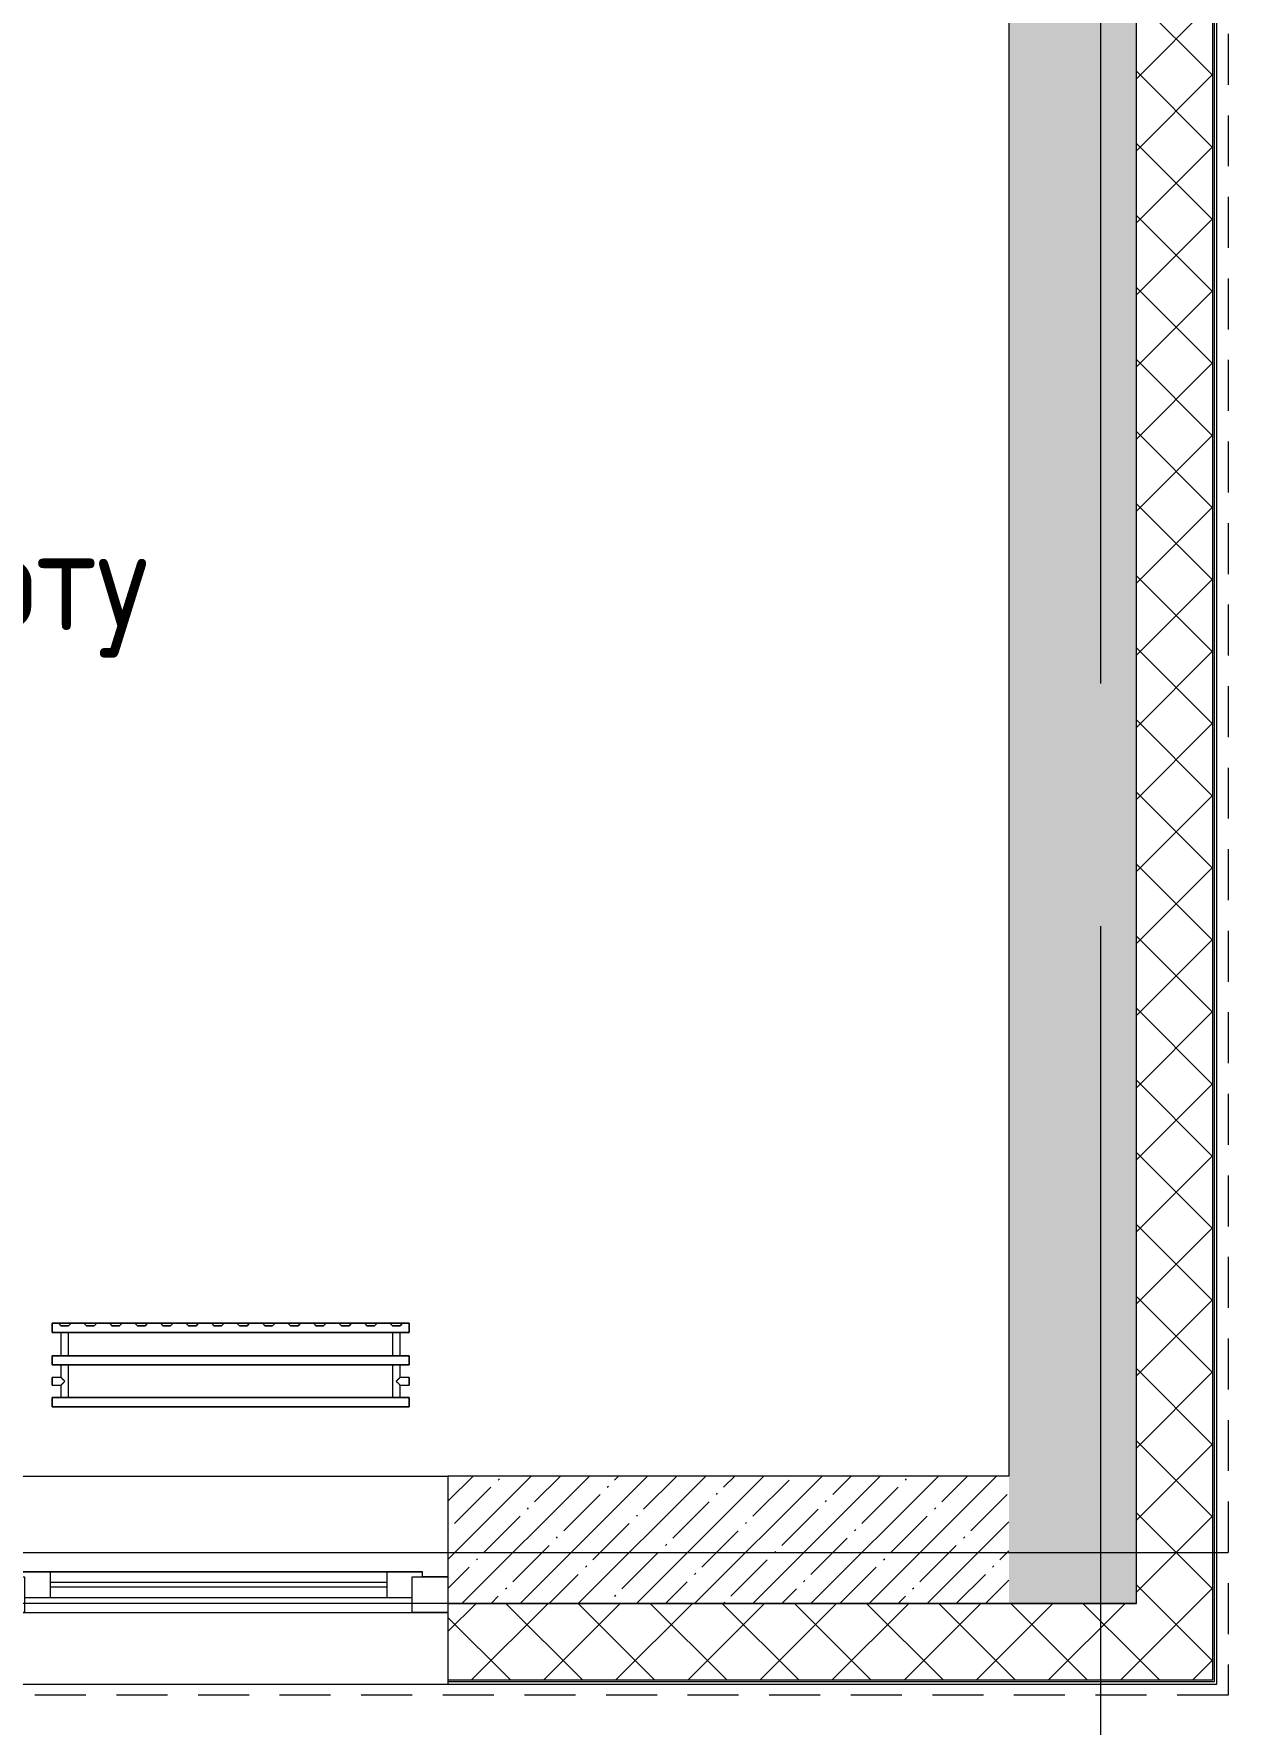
# Model space of a CAD drawing. Header units: millimetres. Extents: x 81037 to 284518, y -8553 to 29000.
# Drawn here: x 122918 to 125260, y -337 to 2980 of the extents above; entities that cross this region are included whole.
import ezdxf

# ---------------------------------------------------------------- set-up
doc = ezdxf.new("R2010")
doc.units = ezdxf.units.MM
doc.linetypes.add('200_ШТРИХ__ш1_п0_6_', pattern=[160, 100, -60])
doc.linetypes.add('Осевая', pattern=[3175, 635, -476.25, 1587.5, -476.25])
for name, color, linetype, lineweight in [('A-DETL-MBND-1', 7, '200_ШТРИХ__ш1_п0_6_', 9), ('A-GLAZ', 7, 'Continuous', 9), ('A-WALL', 7, 'Continuous', 9), ('A-WALL-1', 7, 'Continuous', 13), ('A-WALL-IDEN', 7, 'Continuous', 9), ('I-WALL', 7, 'Continuous', 9), ('Оси', 7, 'Continuous', 9), ('Оси-2', 7, 'Осевая', 9)]:
    doc.layers.add(name, color=color, linetype=linetype, lineweight=lineweight)
doc.layers.add('M-EQPM-1', color=7, linetype='Continuous', lineweight=9, true_color=0xaaaaaa)
doc.styles.add('GOST Common_1', font='GOST_Common.ttf', dxfattribs={"width": 0.9, "height": 200})
pattern_1 = [(45, (0, 0), (-70.71068, 70.71068), []), (135, (0, 0), (-70.71068, -70.71068), [])]
pattern_2 = [(45, (0, 0), (-57.024626, 57.024626), []), (45, (57.025, 0), (-57.024626, 57.024626), [100.806, -20.161, 3.353, -16.808])]

# ---------------------------------------------------------------- blocks, each defined once
blk = doc.blocks.new('120_Окно_СКБ_1Ст - 120_Окно_СКБ_1Ст 900х2500_h_ с форточкой-22876038-План монтажа стен и перегородок 2 этажа в осях 23_33')
at = {"layer": 'A-GLAZ'}
for p, q in [((-450, -127), (-450, -57)), ((-450, -57), (-380, -57)), ((450, -57), (-450, -57)), ((-380, -57), (-380, -127)), ((380, -127), (380, -57)), ((380, -57), (450, -57)), ((450, -57), (450, -127)), ((380, -87), (-380, -87)), ((-380, -87), (-380, -127)), ((-330, -137), (-330, -87)), ((330, -137), (330, -87)), ((380, -127), (380, -87)), ((-380, -127), (-450, -127)), ((-450, -127), (-400, -127)), ((-380, -127), (-400, -127)), ((-400, -127), (-400, -137)), ((-330, -107), (330, -107)), ((330, -117), (-330, -117)), ((450, -127), (380, -127)), ((400, -127), (380, -127)), ((400, -127), (450, -127)), ((400, -137), (400, -127)), ((-400, -137), (400, -137)), ((400, -137), (-400, -137))]:
    blk.add_line(p, q, dxfattribs=at)
blk = doc.blocks.new('radiator_prado_classic_z_tip_30_po exemplyaru - Classic Z Тип 30-300-V25-План монтажа стен и перегородок 2 этажа в осях 23_33')
at = {"layer": 'M-EQPM-1'}
for p, q in [((0, 228), (0, 210)), ((700, 228), (0, 228)), ((0, 210), (0, 228)), ((0, 228), (12.5, 228)), ((0, 210), (700, 210)), ((17.5, 210), (0, 210)), ((12.5, 228), (37.5, 228)), ((37.5, 228), (12.5, 228)), ((12.5, 228), (37.5, 228)), ((12.5, 228), (17.5, 223)), ((12.5, 228), (17.5, 223)), ((32.5, 223), (17.5, 223)), ((17.5, 223), (32.5, 223)), ((17.5, 210), (17.5, 164)), ((17.5, 210), (17.5, 164)), ((17.8, 210), (17.5, 210)), ((17.5, 210), (32.5, 210)), ((32.5, 210), (17.5, 210)), ((17.5, 210), (19.7, 210)), ((32.5, 210), (17.8, 210)), ((23.1, 210), (18.5, 210)), ((19.7, 210), (32.5, 210)), ((31.5, 210), (23.5, 210)), ((32.5, 223), (37.5, 228)), ((37.5, 228), (32.5, 223)), ((32.5, 164), (32.5, 210)), ((32.5, 164), (32.5, 210)), ((667.5, 210), (32.5, 210)), ((37.5, 228), (62.5, 228)), ((62.5, 228), (87.5, 228)), ((87.5, 228), (62.5, 228)), ((62.5, 228), (87.5, 228)), ((62.5, 228), (67.5, 223)), ((62.5, 228), (67.5, 223)), ((82.5, 223), (67.5, 223)), ((67.5, 223), (82.5, 223)), ((82.5, 223), (87.5, 228)), ((87.5, 228), (82.5, 223)), ((87.5, 228), (112.5, 228)), ((112.5, 228), (137.5, 228)), ((137.5, 228), (112.5, 228)), ((112.5, 228), (137.5, 228)), ((112.5, 228), (117.5, 223)), ((112.5, 228), (117.5, 223)), ((132.5, 223), (117.5, 223)), ((117.5, 223), (132.5, 223)), ((132.5, 223), (137.5, 228)), ((137.5, 228), (132.5, 223)), ((137.5, 228), (162.5, 228)), ((162.5, 228), (187.5, 228)), ((187.5, 228), (162.5, 228)), ((162.5, 228), (187.5, 228)), ((162.5, 228), (167.5, 223)), ((162.5, 228), (167.5, 223)), ((182.5, 223), (167.5, 223)), ((167.5, 223), (182.5, 223)), ((182.5, 223), (187.5, 228)), ((187.5, 228), (182.5, 223)), ((187.5, 228), (212.5, 228)), ((212.5, 228), (237.5, 228)), ((237.5, 228), (212.5, 228)), ((212.5, 228), (237.5, 228)), ((212.5, 228), (217.5, 223)), ((212.5, 228), (217.5, 223)), ((232.5, 223), (217.5, 223)), ((217.5, 223), (232.5, 223)), ((232.5, 223), (237.5, 228)), ((237.5, 228), (232.5, 223)), ((237.5, 228), (262.5, 228)), ((262.5, 228), (287.5, 228)), ((287.5, 228), (262.5, 228)), ((262.5, 228), (287.5, 228)), ((262.5, 228), (267.5, 223)), ((262.5, 228), (267.5, 223)), ((282.5, 223), (267.5, 223)), ((267.5, 223), (282.5, 223)), ((282.5, 223), (287.5, 228)), ((287.5, 228), (282.5, 223)), ((287.5, 228), (312.5, 228)), ((312.5, 228), (337.5, 228)), ((337.5, 228), (312.5, 228)), ((312.5, 228), (337.5, 228)), ((312.5, 228), (317.5, 223)), ((312.5, 228), (317.5, 223)), ((332.5, 223), (317.5, 223)), ((317.5, 223), (332.5, 223)), ((332.5, 223), (337.5, 228)), ((337.5, 228), (332.5, 223)), ((337.5, 228), (362.5, 228)), ((362.5, 228), (387.5, 228)), ((387.5, 228), (362.5, 228)), ((362.5, 228), (387.5, 228)), ((362.5, 228), (367.5, 223)), ((362.5, 228), (367.5, 223)), ((382.5, 223), (367.5, 223)), ((367.5, 223), (382.5, 223)), ((382.5, 223), (387.5, 228)), ((387.5, 228), (382.5, 223)), ((387.5, 228), (412.5, 228)), ((412.5, 228), (437.5, 228)), ((437.5, 228), (412.5, 228)), ((412.5, 228), (437.5, 228)), ((412.5, 228), (417.5, 223)), ((412.5, 228), (417.5, 223)), ((432.5, 223), (417.5, 223)), ((417.5, 223), (432.5, 223)), ((432.5, 223), (437.5, 228)), ((437.5, 228), (432.5, 223)), ((437.5, 228), (462.5, 228)), ((462.5, 228), (487.5, 228)), ((487.5, 228), (462.5, 228)), ((462.5, 228), (487.5, 228)), ((462.5, 228), (467.5, 223)), ((462.5, 228), (467.5, 223)), ((482.5, 223), (467.5, 223)), ((467.5, 223), (482.5, 223)), ((482.5, 223), (487.5, 228)), ((487.5, 228), (482.5, 223)), ((487.5, 228), (512.5, 228)), ((512.5, 228), (537.5, 228)), ((537.5, 228), (512.5, 228)), ((512.5, 228), (537.5, 228)), ((512.5, 228), (517.5, 223)), ((512.5, 228), (517.5, 223)), ((532.5, 223), (517.5, 223)), ((517.5, 223), (532.5, 223)), ((532.5, 223), (537.5, 228)), ((537.5, 228), (532.5, 223)), ((537.5, 228), (562.5, 228)), ((562.5, 228), (587.5, 228)), ((587.5, 228), (562.5, 228)), ((562.5, 228), (587.5, 228)), ((562.5, 228), (567.5, 223)), ((562.5, 228), (567.5, 223)), ((582.5, 223), (567.5, 223)), ((567.5, 223), (582.5, 223)), ((582.5, 223), (587.5, 228)), ((587.5, 228), (582.5, 223)), ((587.5, 228), (612.5, 228)), ((612.5, 228), (637.5, 228)), ((637.5, 228), (612.5, 228)), ((612.5, 228), (637.5, 228)), ((612.5, 228), (617.5, 223)), ((612.5, 228), (617.5, 223)), ((632.5, 223), (617.5, 223)), ((617.5, 223), (632.5, 223)), ((632.5, 223), (637.5, 228)), ((637.5, 228), (632.5, 223)), ((637.5, 228), (662.5, 228)), ((662.5, 228), (687.5, 228)), ((687.5, 228), (662.5, 228)), ((662.5, 228), (687.5, 228)), ((662.5, 228), (667.5, 223)), ((662.5, 228), (667.5, 223)), ((682.5, 223), (667.5, 223)), ((667.5, 223), (682.5, 223)), ((667.5, 210), (667.5, 164)), ((667.5, 210), (667.5, 164)), ((682.5, 210), (667.5, 210)), ((667.5, 210), (682.5, 210)), ((682.5, 210), (667.5, 210)), ((667.5, 210), (682.5, 210)), ((674.8, 210), (668.5, 210)), ((681.5, 210), (675, 210)), ((682.5, 223), (687.5, 228)), ((687.5, 228), (682.5, 223)), ((682.5, 164), (682.5, 210)), ((682.5, 164), (682.5, 210)), ((700, 210), (682.5, 210)), ((687.5, 228), (700, 228)), ((700, 210), (700, 228)), ((700, 228), (700, 210)), ((700, 164), (0, 164)), ((0, 164), (0, 146)), ((0, 146), (0, 164)), ((0, 164), (17.5, 164)), ((0, 146), (700, 146)), ((17.5, 146), (0, 146)), ((30.3, 164), (17.5, 164)), ((17.5, 164), (32.5, 164)), ((32.5, 164), (17.5, 164)), ((17.5, 164), (19.7, 164)), ((17.5, 146), (17.5, 121.5)), ((17.5, 146), (17.5, 121.5)), ((17.5, 146), (32.5, 146)), ((32.5, 146), (17.5, 146)), ((17.5, 146), (32.5, 146)), ((32.5, 146), (17.5, 146)), ((18.5, 164), (23.1, 164)), ((23.1, 146), (18.5, 146)), ((19.7, 164), (32.5, 164)), ((23.5, 164), (31.5, 164)), ((31.5, 146), (23.5, 146)), ((32.2, 164), (30.3, 164)), ((32.5, 164), (32.2, 164)), ((32.5, 164), (667.5, 164)), ((32.5, 82), (32.5, 146)), ((32.5, 82), (32.5, 146)), ((667.5, 146), (32.5, 146)), ((682.5, 164), (667.5, 164)), ((667.5, 164), (682.5, 164)), ((682.5, 164), (667.5, 164)), ((667.5, 164), (682.5, 164)), ((667.5, 146), (667.5, 82)), ((667.5, 146), (667.5, 82)), ((667.5, 146), (682.5, 146)), ((668.5, 146), (667.5, 146)), ((667.5, 146), (682.5, 146)), ((682.5, 146), (667.5, 146)), ((668.5, 164), (674.8, 164)), ((682.5, 146), (668.5, 146)), ((674.8, 146), (668.5, 146)), ((675, 164), (681.5, 164)), ((681.5, 146), (675, 146)), ((682.5, 164), (700, 164)), ((682.5, 121.5), (682.5, 146)), ((682.5, 121.5), (682.5, 146)), ((700, 146), (682.5, 146)), ((700, 146), (700, 164)), ((700, 164), (700, 146)), ((17.5, 121.5), (0, 121.5)), ((17.5, 121.5), (0, 121.5)), ((0, 121.5), (0, 121.2)), ((0, 106.5), (0, 121.5)), ((0, 121.2), (0, 106.8)), ((0, 121.2), (0, 120.5)), ((0, 120.5), (0, 121.2)), ((0, 121.2), (0, 121.2)), ((0, 120.5), (0, 119.3)), ((0, 119.3), (0, 120.5)), ((0, 119.3), (0, 117.8)), ((0, 117.8), (0, 119.3)), ((0, 117.8), (0, 115.9)), ((0, 115.9), (0, 117.8)), ((0, 115.9), (0, 114)), ((0, 114), (0, 115.9)), ((0, 114), (0, 112.1)), ((0, 112.1), (0, 114)), ((0, 112.1), (0, 110.2)), ((0, 110.2), (0, 112.1)), ((0, 110.2), (0, 108.7)), ((0, 108.7), (0, 110.2)), ((0, 108.7), (0, 106.8)), ((0, 106.8), (0, 108.7)), ((0, 106.8), (0, 106.5)), ((0, 106.8), (0, 106.8)), ((0, 106.5), (17.5, 106.5)), ((0, 106.5), (17.5, 106.5)), ((17.5, 106.5), (17.5, 82)), ((17.5, 106.5), (17.5, 82)), ((700, 121.5), (682.5, 121.5)), ((700, 121.5), (682.5, 121.5)), ((682.5, 82), (682.5, 106.5)), ((682.5, 106.5), (700, 106.5)), ((682.5, 82), (682.5, 106.5)), ((682.5, 106.5), (700, 106.5)), ((700, 121.5), (700, 106.5)), ((700, 121.2), (700, 121.5)), ((700, 121.5), (700, 121.2)), ((700, 121.2), (700, 121.5)), ((700, 117.8), (700, 121.2)), ((700, 121.2), (700, 120.5)), ((700, 106.8), (700, 121.2)), ((700, 120.5), (700, 106.8)), ((700, 106.8), (700, 117.8)), ((700, 106.5), (700, 106.8)), ((700, 106.8), (700, 106.5)), ((700, 106.5), (700, 106.8)), ((700, 82), (0, 82)), ((0, 82), (0, 64)), ((0, 64), (0, 82)), ((0, 82), (17.5, 82)), ((32.5, 82), (17.5, 82)), ((17.5, 82), (32.5, 82)), ((32.5, 82), (17.5, 82)), ((17.5, 82), (19.7, 82)), ((18.5, 82), (23.1, 82)), ((19.7, 82), (32.5, 82)), ((23.5, 82), (31.5, 82)), ((32.5, 82), (667.5, 82)), ((682.5, 82), (667.5, 82)), ((667.5, 82), (668.5, 82)), ((682.5, 82), (667.5, 82)), ((667.5, 82), (682.5, 82)), ((668.5, 82), (676.9, 82)), ((668.5, 82), (674.8, 82)), ((675, 82), (681.5, 82)), ((676.9, 82), (682.5, 82)), ((682.5, 82), (700, 82)), ((700, 64), (700, 82)), ((700, 82), (700, 64)), ((700, 64), (0, 64)), ((0, 64), (700, 64))]:
    blk.add_line(p, q, dxfattribs=at)
for points, knots in [([(23.6, 115.4), (23.1, 115.9), (22.4, 116.6), (21.6, 117.4), (21.1, 117.9), (20.8, 118.2), (20.5, 118.5), (20.2, 118.8), (19.9, 119.2), (19.6, 119.4), (19.3, 119.7), (19, 120), (18.7, 120.3), (18.5, 120.5), (18.3, 120.7), (18.1, 120.9), (17.9, 121.1), (17.8, 121.2), (17.7, 121.3), (17.5, 121.5), (17.5, 121.5), (17.5, 121.5)], [0.1428571, 0.1428571, 0.1428571, 0.1428571, 0.2857143, 0.3571429, 0.3928571, 0.4285714, 0.4642857, 0.5, 0.5357143, 0.5714286, 0.6071429, 0.6428571, 0.6785714, 0.7142857, 0.75, 0.7857143, 0.8214286, 0.8571429, 0.8928571, 0.9285714, 1, 1, 1, 1]), ([(17.8, 121.2), (17.7, 121.3), (17.7, 121.3), (17.5, 121.5), (17.5, 121.5), (17.5, 121.5)], [0.8571429, 0.8571429, 0.8571429, 0.8571429, 0.8928571, 0.9285714, 1, 1, 1, 1]), ([(17.5, 121.5), (17.5, 121.5), (17.5, 121.5), (17.7, 121.3), (17.7, 121.3), (17.8, 121.2)], [0, 0, 0, 0, 0.0714286, 0.1071429, 0.1428571, 0.1428571, 0.1428571, 0.1428571]), ([(17.5, 121.5), (17.5, 121.5), (17.5, 121.5), (17.7, 121.3), (17.7, 121.3), (17.8, 121.2)], [0, 0, 0, 0, 0.0714286, 0.1071429, 0.1428571, 0.1428571, 0.1428571, 0.1428571]), ([(25, 114), (24.5, 114.5), (23.6, 115.4), (22.4, 116.6), (21.6, 117.4), (21.1, 117.9), (20.8, 118.2), (20.5, 118.5), (20.2, 118.8), (19.8, 119.1), (19.6, 119.4), (19.3, 119.7), (19, 120), (18.7, 120.3), (18.5, 120.5), (18.3, 120.7), (18.1, 120.9), (17.9, 121.1), (17.8, 121.2), (17.7, 121.3), (17.5, 121.5), (17.5, 121.5), (17.5, 121.5)], [0, 0, 0, 0, 0.142857, 0.285714, 0.357143, 0.392857, 0.428571, 0.464286, 0.5, 0.535714, 0.571429, 0.607143, 0.642857, 0.678571, 0.714286, 0.75, 0.785714, 0.821429, 0.857143, 0.892857, 0.928571, 1, 1, 1, 1]), ([(17.5, 106.5), (17.5, 106.5), (17.5, 106.5), (17.7, 106.7), (17.8, 106.8), (17.9, 106.9), (18.1, 107.1), (18.3, 107.3), (18.5, 107.5), (18.7, 107.7), (19, 108), (19.3, 108.3), (19.6, 108.6), (19.8, 108.9), (20.3, 109.3), (20.7, 109.7), (21.1, 110.1), (21.6, 110.6), (22.4, 111.4), (23.6, 112.6), (24.5, 113.5), (25, 114)], [0, 0, 0, 0, 0.071429, 0.107143, 0.142857, 0.178571, 0.214286, 0.25, 0.285714, 0.321429, 0.357143, 0.392857, 0.428571, 0.464286, 0.5, 0.571429, 0.607143, 0.642857, 0.714286, 0.857143, 1, 1, 1, 1]), ([(23.6, 112.6), (23.1, 112.1), (22.4, 111.4), (21.6, 110.6), (21.1, 110.1), (20.8, 109.8), (20.5, 109.5), (20.2, 109.2), (19.9, 108.8), (19.6, 108.6), (19.3, 108.3), (19, 108), (18.7, 107.7), (18.5, 107.5), (18.3, 107.3), (18.1, 107.1), (17.9, 106.9), (17.8, 106.8), (17.7, 106.7), (17.5, 106.5), (17.5, 106.5), (17.5, 106.5)], [0.1428571, 0.1428571, 0.1428571, 0.1428571, 0.2857143, 0.3571429, 0.3928571, 0.4285714, 0.4642857, 0.5, 0.5357143, 0.5714286, 0.6071429, 0.6428571, 0.6785714, 0.7142857, 0.75, 0.7857143, 0.8214286, 0.8571429, 0.8928571, 0.9285714, 1, 1, 1, 1]), ([(23.6, 112.6), (23.1, 112.1), (22.4, 111.4), (21.6, 110.6), (21.1, 110.1), (20.8, 109.8), (20.5, 109.5), (20.2, 109.2), (19.8, 108.9), (19.6, 108.6), (19.3, 108.3), (19, 108), (18.7, 107.7), (18.5, 107.5), (18.3, 107.3), (18.1, 107.1), (17.9, 106.9), (17.8, 106.8), (17.7, 106.7), (17.5, 106.5), (17.5, 106.5), (17.5, 106.5)], [0.1428571, 0.1428571, 0.1428571, 0.1428571, 0.2857143, 0.3571429, 0.3928571, 0.4285714, 0.4642857, 0.5, 0.5357143, 0.5714286, 0.6071429, 0.6428571, 0.6785714, 0.7142857, 0.75, 0.7857143, 0.8214286, 0.8571429, 0.8928571, 0.9285714, 1, 1, 1, 1]), ([(17.5, 106.5), (17.5, 106.5), (17.5, 106.5), (17.7, 106.7), (17.7, 106.7), (17.8, 106.8)], [0, 0, 0, 0, 0.0714286, 0.1071429, 0.1428571, 0.1428571, 0.1428571, 0.1428571]), ([(17.8, 106.8), (17.7, 106.7), (17.7, 106.7), (17.5, 106.5), (17.5, 106.5), (17.5, 106.5)], [0.8571429, 0.8571429, 0.8571429, 0.8571429, 0.8928571, 0.9285714, 1, 1, 1, 1]), ([(17.8, 106.8), (17.7, 106.7), (17.7, 106.7), (17.5, 106.5), (17.5, 106.5), (17.5, 106.5)], [0.8571429, 0.8571429, 0.8571429, 0.8571429, 0.8928571, 0.9285714, 1, 1, 1, 1]), ([(17.8, 121.2), (17.8, 121.2), (17.9, 121.1), (18.1, 120.9), (18.3, 120.7), (18.5, 120.5), (18.7, 120.3), (19, 120), (19.3, 119.7), (19.6, 119.4), (19.8, 119.1), (20.3, 118.7), (20.7, 118.3), (21.1, 117.9), (21.6, 117.4), (22.4, 116.6), (23.1, 115.9), (23.6, 115.4)], [0.1428571, 0.1428571, 0.1428571, 0.1428571, 0.1785714, 0.2142857, 0.25, 0.2857143, 0.3214286, 0.3571429, 0.3928571, 0.4285714, 0.4642857, 0.5, 0.5714286, 0.6071429, 0.6428571, 0.7142857, 0.8571429, 0.8571429, 0.8571429, 0.8571429]), ([(22.1, 111.1), (21.9, 110.9), (21.6, 110.6), (21.1, 110.1), (20.8, 109.8), (20.5, 109.5), (20.2, 109.2), (19.8, 108.9), (19.6, 108.6), (19.3, 108.3), (19, 108), (18.7, 107.7), (18.5, 107.5), (18.3, 107.3), (18.1, 107.1), (17.9, 106.9), (17.8, 106.8), (17.8, 106.8)], [0.2857143, 0.2857143, 0.2857143, 0.2857143, 0.3571429, 0.3928571, 0.4285714, 0.4642857, 0.5, 0.5357143, 0.5714286, 0.6071429, 0.6428571, 0.6785714, 0.7142857, 0.75, 0.7857143, 0.8214286, 0.8571429, 0.8571429, 0.8571429, 0.8571429]), ([(17.8, 106.8), (17.8, 106.8), (17.9, 106.9), (18.1, 107.1), (18.3, 107.3), (18.5, 107.5), (18.7, 107.7), (19, 108), (19.3, 108.3), (19.6, 108.6), (19.9, 108.8), (20.3, 109.3), (20.6, 109.6), (20.8, 109.8)], [0.1428571, 0.1428571, 0.1428571, 0.1428571, 0.1785714, 0.2142857, 0.25, 0.2857143, 0.3214286, 0.3571429, 0.3928571, 0.4285714, 0.4642857, 0.5, 0.5714286, 0.5714286, 0.5714286, 0.5714286]), ([(19.6, 119.4), (19.7, 119.3), (19.9, 119.2), (20.3, 118.7), (20.6, 118.4), (20.8, 118.2)], [0.4285714, 0.4285714, 0.4285714, 0.4285714, 0.4642857, 0.5, 0.5714286, 0.5714286, 0.5714286, 0.5714286]), ([(22.1, 116.9), (21.9, 117.1), (21.6, 117.4), (21.1, 117.9), (20.9, 118.1), (20.8, 118.2)], [0.2857143, 0.2857143, 0.2857143, 0.2857143, 0.3571429, 0.3928571, 0.4285714, 0.4285714, 0.4285714, 0.4285714]), ([(20.8, 118.2), (20.9, 118.1), (21.1, 117.9), (21.6, 117.4), (21.9, 117.1), (22.1, 116.9)], [0.5714286, 0.5714286, 0.5714286, 0.5714286, 0.6071429, 0.6428571, 0.7142857, 0.7142857, 0.7142857, 0.7142857]), ([(20.8, 109.8), (20.9, 109.9), (21.1, 110.1), (21.6, 110.6), (21.9, 110.9), (22.1, 111.1)], [0.5714286, 0.5714286, 0.5714286, 0.5714286, 0.6071429, 0.6428571, 0.7142857, 0.7142857, 0.7142857, 0.7142857]), ([(22.1, 111.1), (21.9, 110.9), (21.6, 110.6), (21.1, 110.1), (20.9, 109.9), (20.8, 109.8)], [0.2857143, 0.2857143, 0.2857143, 0.2857143, 0.3571429, 0.3928571, 0.4285714, 0.4285714, 0.4285714, 0.4285714]), ([(675, 114), (675.5, 114.5), (676.4, 115.4), (677.6, 116.6), (678.4, 117.4), (678.9, 117.9), (679.2, 118.2), (679.5, 118.5), (679.8, 118.8), (680.1, 119.2), (680.4, 119.4), (680.7, 119.7), (681, 120), (681.3, 120.3), (681.5, 120.5), (681.7, 120.7), (681.9, 120.9), (682.1, 121.1), (682.2, 121.2), (682.3, 121.3), (682.5, 121.5), (682.5, 121.5), (682.5, 121.5)], [0, 0, 0, 0, 0.142857, 0.285714, 0.357143, 0.392857, 0.428571, 0.464286, 0.5, 0.535714, 0.571429, 0.607143, 0.642857, 0.678571, 0.714286, 0.75, 0.785714, 0.821429, 0.857143, 0.892857, 0.928571, 1, 1, 1, 1]), ([(682.5, 106.5), (682.5, 106.5), (682.5, 106.5), (682.3, 106.7), (682.2, 106.8), (682.1, 106.9), (681.9, 107.1), (681.7, 107.3), (681.5, 107.5), (681.3, 107.7), (681, 108), (680.7, 108.3), (680.4, 108.6), (680.1, 108.8), (679.7, 109.3), (679.3, 109.7), (678.9, 110.1), (678.4, 110.6), (677.6, 111.4), (676.4, 112.6), (675.5, 113.5), (675, 114)], [0, 0, 0, 0, 0.071429, 0.107143, 0.142857, 0.178571, 0.214286, 0.25, 0.285714, 0.321429, 0.357143, 0.392857, 0.428571, 0.464286, 0.5, 0.571429, 0.607143, 0.642857, 0.714286, 0.857143, 1, 1, 1, 1]), ([(682.2, 121.2), (682.2, 121.2), (682.1, 121.1), (681.9, 120.9), (681.7, 120.7), (681.5, 120.5), (681.3, 120.3), (681, 120), (680.7, 119.7), (680.4, 119.4), (680.1, 119.2), (679.7, 118.7), (679.3, 118.3), (678.9, 117.9), (678.4, 117.4), (677.6, 116.6), (676.9, 115.9), (676.4, 115.4)], [0.1428571, 0.1428571, 0.1428571, 0.1428571, 0.1785714, 0.2142857, 0.25, 0.2857143, 0.3214286, 0.3571429, 0.3928571, 0.4285714, 0.4642857, 0.5, 0.5714286, 0.6071429, 0.6428571, 0.7142857, 0.8571429, 0.8571429, 0.8571429, 0.8571429]), ([(682.2, 121.2), (682.2, 121.2), (682.1, 121.1), (681.9, 120.9), (681.7, 120.7), (681.5, 120.5), (681.3, 120.3), (681, 120), (680.7, 119.7), (680.4, 119.4), (680.1, 119.2), (679.7, 118.7), (679.3, 118.3), (678.9, 117.9), (678.4, 117.4), (677.6, 116.6), (676.9, 115.9), (676.4, 115.4)], [0.1428571, 0.1428571, 0.1428571, 0.1428571, 0.1785714, 0.2142857, 0.25, 0.2857143, 0.3214286, 0.3571429, 0.3928571, 0.4285714, 0.4642857, 0.5, 0.5714286, 0.6071429, 0.6428571, 0.7142857, 0.8571429, 0.8571429, 0.8571429, 0.8571429]), ([(676.4, 115.4), (676.9, 115.9), (677.6, 116.6), (678.4, 117.4), (678.9, 117.9), (679.2, 118.2), (679.5, 118.5), (679.8, 118.8), (680.1, 119.2), (680.4, 119.4), (680.7, 119.7), (681, 120), (681.3, 120.3), (681.5, 120.5), (681.7, 120.7), (681.9, 120.9), (682.1, 121.1), (682.2, 121.2), (682.2, 121.2)], [0.1428571, 0.1428571, 0.1428571, 0.1428571, 0.2857143, 0.3571429, 0.3928571, 0.4285714, 0.4642857, 0.5, 0.5357143, 0.5714286, 0.6071429, 0.6428571, 0.6785714, 0.7142857, 0.75, 0.7857143, 0.8214286, 0.8571429, 0.8571429, 0.8571429, 0.8571429]), ([(677.9, 111.1), (678.1, 110.9), (678.4, 110.6), (678.9, 110.1), (679.2, 109.8), (679.5, 109.5), (679.8, 109.2), (680.1, 108.8), (680.4, 108.6), (680.7, 108.3), (681, 108), (681.3, 107.7), (681.5, 107.5), (681.7, 107.3), (681.9, 107.1), (682.1, 106.9), (682.2, 106.8), (682.2, 106.8)], [0.2857143, 0.2857143, 0.2857143, 0.2857143, 0.3571429, 0.3928571, 0.4285714, 0.4642857, 0.5, 0.5357143, 0.5714286, 0.6071429, 0.6428571, 0.6785714, 0.7142857, 0.75, 0.7857143, 0.8214286, 0.8571429, 0.8571429, 0.8571429, 0.8571429]), ([(677.9, 111.1), (678.1, 110.9), (678.4, 110.6), (678.9, 110.1), (679.2, 109.8), (679.5, 109.5), (679.8, 109.2), (680.1, 108.8), (680.4, 108.6), (680.7, 108.3), (681, 108), (681.3, 107.7), (681.5, 107.5), (681.7, 107.3), (681.9, 107.1), (682.1, 106.9), (682.2, 106.8), (682.2, 106.8)], [0.2857143, 0.2857143, 0.2857143, 0.2857143, 0.3571429, 0.3928571, 0.4285714, 0.4642857, 0.5, 0.5357143, 0.5714286, 0.6071429, 0.6428571, 0.6785714, 0.7142857, 0.75, 0.7857143, 0.8214286, 0.8571429, 0.8571429, 0.8571429, 0.8571429]), ([(682.2, 106.8), (682.2, 106.8), (682.1, 106.9), (681.9, 107.1), (681.7, 107.3), (681.5, 107.5), (681.3, 107.7), (681, 108), (680.7, 108.3), (680.4, 108.6), (680.1, 108.8), (679.7, 109.3), (679.3, 109.7), (678.9, 110.1), (678.4, 110.6), (678.1, 110.9), (677.9, 111.1)], [0.1428571, 0.1428571, 0.1428571, 0.1428571, 0.1785714, 0.2142857, 0.25, 0.2857143, 0.3214286, 0.3571429, 0.3928571, 0.4285714, 0.4642857, 0.5, 0.5714286, 0.6071429, 0.6428571, 0.7142857, 0.7142857, 0.7142857, 0.7142857]), ([(682.5, 121.5), (682.5, 121.5), (682.5, 121.5), (682.3, 121.3), (682.3, 121.3), (682.2, 121.2)], [0, 0, 0, 0, 0.0714286, 0.1071429, 0.1428571, 0.1428571, 0.1428571, 0.1428571]), ([(682.5, 121.5), (682.5, 121.5), (682.5, 121.5), (682.3, 121.3), (682.3, 121.3), (682.2, 121.2)], [0, 0, 0, 0, 0.0714286, 0.1071429, 0.1428571, 0.1428571, 0.1428571, 0.1428571]), ([(682.2, 121.2), (682.3, 121.3), (682.3, 121.3), (682.5, 121.5), (682.5, 121.5), (682.5, 121.5)], [0.8571429, 0.8571429, 0.8571429, 0.8571429, 0.8928571, 0.9285714, 1, 1, 1, 1]), ([(682.2, 106.8), (682.3, 106.7), (682.3, 106.7), (682.5, 106.5), (682.5, 106.5), (682.5, 106.5)], [0.8571429, 0.8571429, 0.8571429, 0.8571429, 0.8928571, 0.9285714, 1, 1, 1, 1]), ([(682.2, 106.8), (682.3, 106.7), (682.3, 106.7), (682.5, 106.5), (682.5, 106.5), (682.5, 106.5)], [0.8571429, 0.8571429, 0.8571429, 0.8571429, 0.8928571, 0.9285714, 1, 1, 1, 1]), ([(682.5, 106.5), (682.5, 106.5), (682.5, 106.5), (682.3, 106.7), (682.3, 106.7), (682.2, 106.8)], [0, 0, 0, 0, 0.0714286, 0.1071429, 0.1428571, 0.1428571, 0.1428571, 0.1428571])]:
    blk.add_open_spline(points, degree=3, knots=knots, dxfattribs=at)
for points in [[(18.5, 120.5), (18.4, 120.6), (18.3, 120.7), (18.1, 120.9), (17.9, 121.1), (17.8, 121.2), (17.8, 121.2)], [(17.8, 121.2), (17.8, 121.2), (17.9, 121.1), (18.1, 120.9), (18.3, 120.7), (18.5, 120.5), (18.7, 120.3), (19, 120), (19.3, 119.7), (19.5, 119.5), (19.6, 119.4)], [(20.8, 109.8), (20.7, 109.7), (20.5, 109.5), (20.2, 109.2), (19.9, 108.8), (19.6, 108.6), (19.3, 108.3), (19, 108), (18.7, 107.7), (18.5, 107.5), (18.3, 107.3), (18.1, 107.1), (17.9, 106.9), (17.8, 106.8), (17.8, 106.8)], [(19.6, 119.4), (19.5, 119.5), (19.3, 119.7), (19, 120), (18.7, 120.3), (18.6, 120.4), (18.5, 120.5)], [(20.8, 118.2), (20.7, 118.3), (20.5, 118.5), (20.2, 118.8), (19.9, 119.2), (19.7, 119.3), (19.6, 119.4)], [(23.6, 115.4), (23.1, 115.9), (22.6, 116.4), (22.1, 116.9)], [(22.1, 116.9), (22.6, 116.4), (23.1, 115.9), (23.6, 115.4)], [(22.1, 111.1), (22.6, 111.6), (23.1, 112.1), (23.6, 112.6)], [(23.6, 112.6), (23.1, 112.1), (22.6, 111.6), (22.1, 111.1)], [(23.6, 112.6), (23.1, 112.1), (22.6, 111.6), (22.1, 111.1)], [(25, 114), (24.5, 114.5), (24, 115), (23.6, 115.4)], [(23.6, 115.4), (24, 115), (24.5, 114.5), (25, 114)], [(23.6, 115.4), (24, 115), (24.5, 114.5), (25, 114)], [(23.6, 115.4), (24, 115), (24.5, 114.5), (25, 114)], [(23.6, 115.4), (24, 115), (24.5, 114.5), (25, 114)], [(23.6, 112.6), (24, 113), (24.5, 113.5), (25, 114)], [(23.6, 112.6), (24, 113), (24.5, 113.5), (25, 114)], [(25, 114), (24.5, 113.5), (24, 113), (23.6, 112.6)], [(25, 114), (24.5, 113.5), (24, 113), (23.6, 112.6)], [(676.4, 115.4), (676, 115), (675.5, 114.5), (675, 114)], [(676.4, 115.4), (676, 115), (675.5, 114.5), (675, 114)], [(675, 114), (675.5, 114.5), (676, 115), (676.4, 115.4)], [(675, 114), (675.5, 113.5), (676.4, 112.6), (677.4, 111.6), (677.9, 111.1)], [(675, 114), (675.5, 113.5), (676.4, 112.6), (677.4, 111.6), (677.9, 111.1)], [(677.9, 111.1), (677.4, 111.6), (676.4, 112.6), (675.5, 113.5), (675, 114)]]:
    blk.add_open_spline(points, degree=3, dxfattribs=at)

msp = doc.modelspace()

# ---------------------------------------------------------------- hatches: boundary and pattern name
at = {"layer": 'A-WALL'}
h = msp.add_hatch(dxfattribs=at)
h.set_pattern_fill('FP_1', color=256, style=0, pattern_type=2)
h.set_pattern_definition(pattern_1)
h.paths.add_polyline_path([(125230, -250), (125230, 7700), (125080, 7700), (125080, -250)])
h.paths.add_polyline_path([(125230, 10000), (125230, 11920), (125080, 11920), (125080, 10000)])
h.paths.add_polyline_path([(125230, 13120), (125230, 21400), (125080, 21400), (125080, 13120)])
h = msp.add_hatch(dxfattribs=at)
h.set_pattern_fill('FP_1', color=256, style=0, pattern_type=2)
h.set_pattern_definition(pattern_1)
h.paths.add_polyline_path([(125080, -250), (125080, -100), (123730, -100), (123730, -250)])
h.paths.add_polyline_path([(122830, -250), (122830, -100), (122030, -100), (122030, -250)])
h.paths.add_polyline_path([(120230, -250), (121130, -250), (121130, -100), (120230, -100), (120230, -126)])
h.paths.add_polyline_path([(119330, -250), (119330, -100), (117930, -100), (117930, -250)])
h.paths.add_polyline_path([(114580, -250), (115630, -250), (115630, -100), (114580, -100), (114580, -126)])
h.paths.add_polyline_path([(113680, -250), (113680, -100), (112530, -100), (112530, -250)])
h.paths.add_polyline_path([(110230, -250), (110230, -100), (108930, -100), (108930, -250)])
h.paths.add_polyline_path([(108030, -250), (108030, -100), (107130, -100), (107130, -250)])
h.paths.add_polyline_path([(104830, -250), (104830, -100), (103780, -100), (103780, -250)])
h.paths.add_polyline_path([(102880, -250), (102880, -100), (100830, -100), (100830, -250)])
h.paths.add_polyline_path([(99930, -250), (99930, -100), (95680, -100), (95680, -250)])
h.paths.add_polyline_path([(94780, -250), (94780, -100), (93630, -100), (93630, -250)])
h.paths.add_polyline_path([(91930, -250), (92730, -250), (92730, -100), (91930, -100), (91930, -126)])
h.paths.add_polyline_path([(91030, -250), (91030, -100), (89210, -100), (89210, -250), (89759.9, -250)])
at = {"layer": 'I-WALL'}
h = msp.add_hatch(dxfattribs=at)
h.set_pattern_fill('FP_2', color=256, style=0, pattern_type=2)
h.set_pattern_definition(pattern_2)
h.paths.add_polyline_path([(124830, -100), (125080, -100), (125080, 7700), (124830, 7700), (124830, 150)])
h = msp.add_hatch(dxfattribs=at)
h.set_pattern_fill('FP_2', color=256, style=0, pattern_type=2)
h.set_pattern_definition(pattern_2)
h.paths.add_polyline_path([(124830, -100), (124830, 150), (123730, 150), (123730, -100), (124279.8, -100)])

# ---------------------------------------------------------------- linework, layer by layer
at = {"layer": 'A-DETL-MBND-1'}
for p, q in [((125260, 10820), (125260, -280)), ((125260, -280), (109480, -280))]:
    msp.add_line(p, q, dxfattribs=at)
at = {"layer": 'A-WALL'}
for p, q in [((125238, -258), (125238, 21558)), ((125080, -100), (123730, -100)), ((123730, -100), (123730, -258)), ((120230, -258), (125238, -258))]:
    msp.add_line(p, q, dxfattribs=at)
at = {"layer": 'A-WALL-1'}
for p, q in [((125230, -250), (125230, 7700)), ((125233, -253), (125233, 7700)), ((123730, -250), (125230, -250)), ((123730, -253), (125233, -253))]:
    msp.add_line(p, q, dxfattribs=at)
at = {"layer": 'I-WALL'}
for p, q in [((124830, 10000), (124830, 150)), ((125080, -100), (125080, 10000)), ((121130, 150), (123730, 150)), ((124830, 150), (123730, 150)), ((123730, 150), (123730, -100)), ((123730, -100), (122830, -100)), ((123730, -100), (125080, -100))]:
    msp.add_line(p, q, dxfattribs=at)
at = {"layer": 'Оси'}
for p, q in [((125010, -1906.3), (125010, 593.7)), ((122760, 0), (125260, 0))]:
    msp.add_line(p, q, dxfattribs=at)
at = {"layer": 'Оси-2'}
msp.add_line((125010, 593.7), (125010, 19415.1), dxfattribs=at)

# ---------------------------------------------------------------- block references
at = {"layer": 'A-GLAZ', "rotation": 180}
msp.add_blockref('120_Окно_СКБ_1Ст - 120_Окно_СКБ_1Ст 900х2500_h_ с форточкой-22876038-План монтажа стен и перегородок 2 этажа в осях 23_33', (123280, -175), dxfattribs=at)
at = {"layer": 'M-EQPM-1'}
msp.add_blockref('radiator_prado_classic_z_tip_30_po exemplyaru - Classic Z Тип 30-300-V25-План монтажа стен и перегородок 2 этажа в осях 23_33', (122953.7, 222), dxfattribs=at)

# ---------------------------------------------------------------- texts
at = {"layer": 'A-WALL-IDEN', "insert": (122442.9, 2010.2), "char_height": 200, "width": 981.265, "attachment_point": 1, "style": 'GOST Common_1'}
msp.add_mtext('высоту', dxfattribs=at)

doc.saveas('drawing.dxf')
